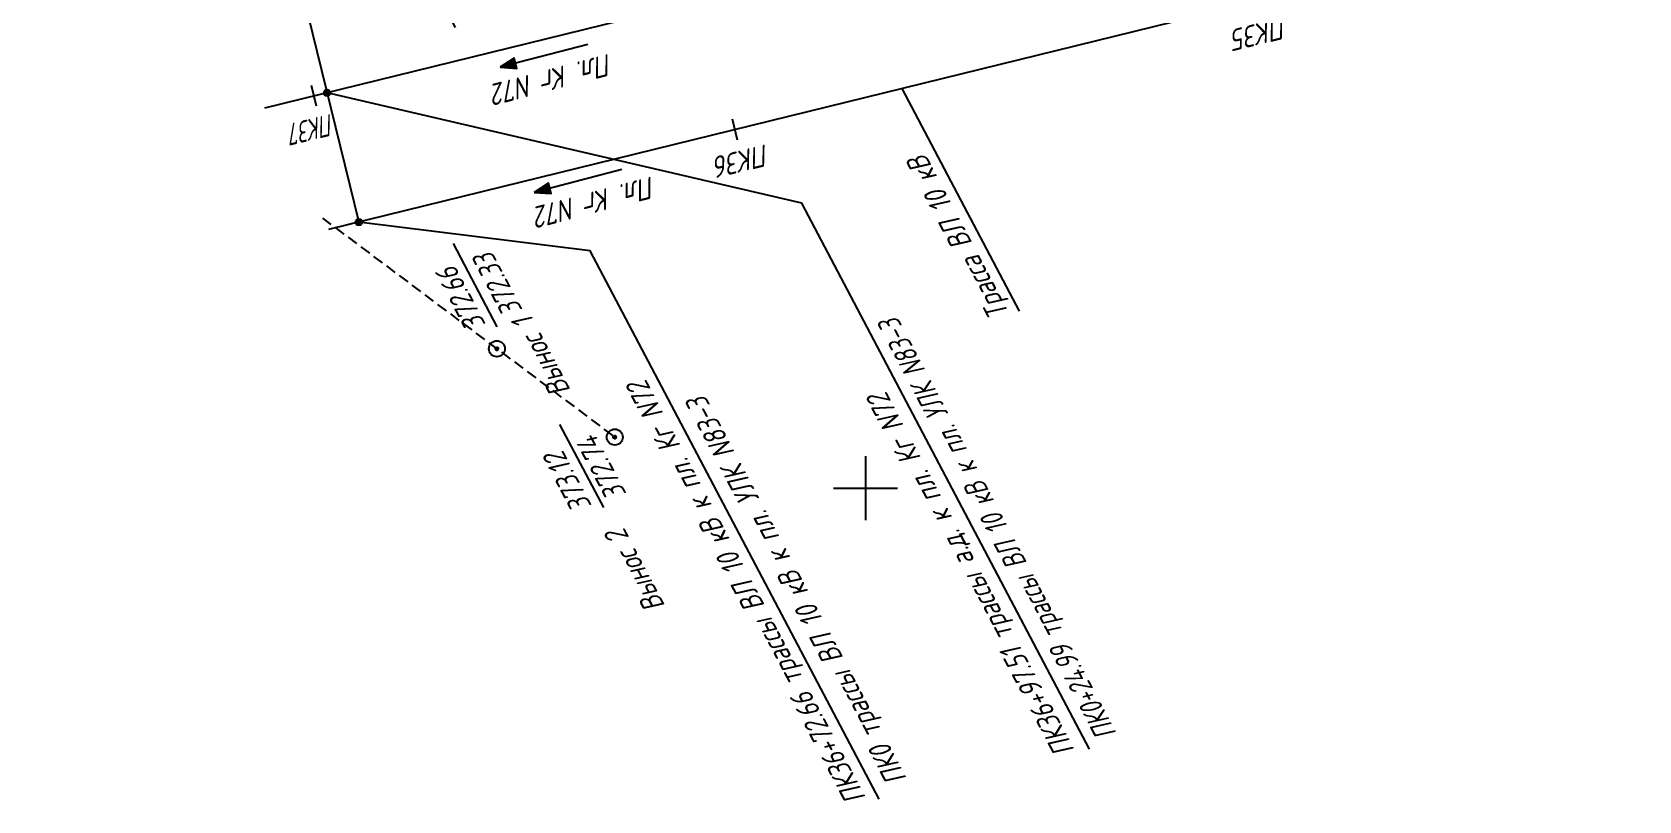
# Model space of a CAD drawing. Extents: x 1519150 to 1520806, y 2185741 to 2187019.
# Drawn here: x 1519843.7 to 1520145.1, y 2185741.3 to 2185885.6 of the extents above; entities that cross this region are included whole.
import ezdxf
from ezdxf.enums import TextEntityAlignment as Align

# ---------------------------------------------------------------- set-up
doc = ezdxf.new("R2010")
doc.units = 0
doc.linetypes.add('ИИHidden', pattern=[3, 2, -1])
for name, color, linetype, lineweight in [('ИИ_ГЕОПУНКТ_025', 7, 'Continuous', 25), ('ИИ_ГЕОСЕТКА_025', 3, 'Continuous', 25), ('ИИ_ПИКЕТАЖ_025', 7, 'Continuous', 25), ('ИИ_ТЕКСТ_025', 7, 'Continuous', 25), ('ИИ_ТРАССА_АД_025', 1, 'Continuous', 25), ('ИИ_ТРАССА_ЛЭП_025', 7, 'Continuous', 25)]:
    doc.layers.add(name, color=color, linetype=linetype, lineweight=lineweight)
doc.styles.add('VNIPISIMPLEXCUR', font='simplex.shx', dxfattribs={"width": 0.8, "oblique": 15})

# ---------------------------------------------------------------- blocks, each defined once
blk = doc.blocks.new('ИИ15008')
at = {"linetype": 'Continuous', "lineweight": 25}
blk.add_hatch(color=0, dxfattribs=at).paths.add_polyline_path([(0, 0), (1.5, -0.5), (1.5, 0.5)])
at = {"color": 0, "linetype": 'Continuous', "lineweight": 25}
blk.add_lwpolyline([(0, 0), (1.5, -0.5), (1.5, 0.5)], close=True, dxfattribs=at)
blk.add_lwpolyline([(8.5, 0), (0, 0)], dxfattribs=at)
blk = doc.blocks.new('ИИ05012')
at = {"color": 0, "linetype": 'Continuous', "lineweight": 25, "flags": 128}
for points in [[(0, 3), (0, -3)], [(-3, 0), (3, 0)]]:
    blk.add_lwpolyline(points, dxfattribs=at)
blk = doc.blocks.new('ИИ15001')
at = {"color": 0, "linetype": 'Continuous', "lineweight": 25}
blk.add_lwpolyline([(0, 1), (0, -1)], dxfattribs=at)
at = {"color": 0, "linetype": 'Continuous', "lineweight": 25, "style": 'VNIPISIMPLEXCUR', "oblique": 15, "width": 0.8}
blk.add_attdef('STATIONING', text='', height=2, dxfattribs=at).set_placement((0, 2), align=Align.CENTER)
at = {"color": 7, "linetype": 'Continuous', "lineweight": 25, "style": 'VNIPISIMPLEXCUR', "oblique": 15, "width": 0.8}
blk.add_attdef('HEIGHT', text='', height=2, dxfattribs=at).set_placement((0, -2), align=Align.TOP_CENTER)
blk = doc.blocks.new('ИИ050052Р')
at = {"linetype": 'Continuous', "lineweight": 25}
h = blk.add_hatch(color=0, dxfattribs=at)
edge = h.paths.add_edge_path()
edge.add_arc((0, 0), 0.15, 0, 360)
at = {"color": 0, "linetype": 'Continuous', "lineweight": 25}
for radius in [0.75, 0.15]:
    blk.add_circle((0, 0), radius, dxfattribs=at)
at = {"color": 0, "linetype": 'Continuous', "style": 'VNIPISIMPLEXCUR', "oblique": 15, "width": 0.8}
for tag, p in [('CENTRE', (1.45, 0.7)), ('HEIGHT', (1.45, -2.7))]:
    blk.add_attdef(tag, p, '', height=2, dxfattribs=at)
for tag, p in [('NUMBER', (-2, -1)), ('STATIONING', (-2, -4.4)), ('ALPHA', (-2, -7.8))]:
    blk.add_attdef(tag, text='', height=2, dxfattribs=at).set_placement(p, align=Align.RIGHT)
at = {"color": 253, "linetype": 'Continuous', "style": 'VNIPISIMPLEXCUR', "oblique": 15, "width": 0.8, "flags": 1}
blk.add_attdef('NOTE', text='', height=1.6, dxfattribs=at).set_placement((-2, -10.8), align=Align.RIGHT)
blk = doc.blocks.new('ИИ150022')
at = {"linetype": 'Continuous', "lineweight": 25}
h = blk.add_hatch(color=0, dxfattribs=at)
edge = h.paths.add_edge_path()
edge.add_arc((0, 0), 0.3, 0, 360)
at = {"color": 0, "linetype": 'Continuous', "lineweight": 25}
blk.add_circle((0, 0), 0.3, dxfattribs=at)
at = {"color": 0, "linetype": 'Continuous', "style": 'VNIPISIMPLEXCUR', "oblique": 15, "width": 0.8}
for tag, p in [('STATIONING1', (1, 4.7)), ('STATIONING2', (1, 1.3))]:
    blk.add_attdef(tag, p, '', height=2, dxfattribs=at)
at = {"color": 7, "linetype": 'Continuous', "style": 'VNIPISIMPLEXCUR', "oblique": 15, "width": 0.8}
blk.add_attdef('HEIGHT', text='', height=2, dxfattribs=at).set_placement((0, -1.3), align=Align.TOP_CENTER)
blk = doc.blocks.new('*U60')
at = {"color": 0, "linetype": 'ByBlock', "lineweight": -2}
for points in [[(0, 0), (-6.92, -8.1)], [(-6.92, -8.1), (-21.8, -8.1)], [(-6.92, -8.1), (-6.92, -16.1)], [(-6.92, -12.1), (-21.8, -12.1)], [(-6.92, -16.1), (-21.8, -16.1)]]:
    blk.add_lwpolyline(points, dxfattribs=at)

msp = doc.modelspace()

# ---------------------------------------------------------------- linework, layer by layer
at = {"layer": 'ИИ_ГЕОПУНКТ_025'}
for points in [[(1519930.917, 2185830.294), (1519922.704, 2185845.885)], [(1519950.895, 2185796.351), (1519942.682, 2185811.942)]]:
    msp.add_lwpolyline(points, dxfattribs=at)
at = {"layer": 'ИИ_ПИКЕТАЖ_025'}
for points in [[(1520042.008, 2185751.029), (1519988.043, 2185853.471), (1519898.996, 2185874.196)], [(1520002.544, 2185741.675), (1519948.364, 2185844.524), (1519904.961, 2185849.926)]]:
    msp.add_lwpolyline(points, dxfattribs=at)
at = {"layer": 'ИИ_ТЕКСТ_025'}
msp.add_lwpolyline([(1520028.895, 2185833.242), (1520006.906, 2185874.984)], dxfattribs=at)
at = {"layer": 'ИИ_ТРАССА_АД_025'}
msp.add_lwpolyline([(1520788.745, 2186093.003), (1520593.92, 2186045.07), (1520308.07, 2185974.79), (1520074.18, 2185917.27), (1519887.27, 2185871.313)], dxfattribs=at)
at = {"layer": 'ИИ_ТРАССА_АД_025', "linetype": 'ИИHidden', "flags": 128}
msp.add_lwpolyline([(1519898.137, 2185850.688), (1519930.86, 2185826.16), (1519952.98, 2185809.58)], dxfattribs=at)
at = {"layer": 'ИИ_ТРАССА_ЛЭП_025'}
for points in [[(1519335.639, 2186966.703), (1519888.366, 2185917.443), (1519904.961, 2185849.926)], [(1520794.734, 2186068.629), (1519899.27, 2185848.528)]]:
    msp.add_lwpolyline(points, dxfattribs=at)

# ---------------------------------------------------------------- block references
at = {"layer": 'ИИ_ГЕОПУНКТ_025', "xscale": 1.999999999999999, "yscale": 1.999999999999999, "zscale": 1.999999999999999, "rotation": 117.7797222222222}
msp.add_blockref('*U60', (1519888.366, 2185917.443, 0.73), dxfattribs=at)
at = {"layer": 'ИИ_ГЕОПУНКТ_025'}
ref = msp.add_blockref('ИИ050052Р', (1519930.86, 2185826.16, 372.33), dxfattribs=dict(at, xscale=2, yscale=2, zscale=2, rotation=117.7791666666666))
ref.add_attrib('NUMBER', 'Вынос 1', dxfattribs={"layer": '0', "color": 0, "linetype": 'Continuous', "height": 4, "rotation": 117.77917, "style": 'VNIPISIMPLEXCUR', "oblique": 15, "width": 0.8}).set_placement((1519937.266, 2185832.624), align=Align.RIGHT)
ref.add_attrib('CENTRE', '372.66', (1519928.888, 2185830.695), dxfattribs={"layer": '0', "color": 0, "linetype": 'Continuous', "height": 4, "rotation": 117.77917, "style": 'VNIPISIMPLEXCUR', "oblique": 15, "width": 0.8})
ref.add_attrib('HEIGHT', '372.33', (1519935.786, 2185833.419), dxfattribs={"layer": '0', "color": 0, "linetype": 'Continuous', "height": 4, "rotation": 117.77917, "style": 'VNIPISIMPLEXCUR', "oblique": 15, "width": 0.8})
ref = msp.add_blockref('ИИ050052Р', (1519952.98, 2185809.58, 372.74), dxfattribs=dict(at, xscale=2, yscale=2, zscale=2, rotation=117.7791666666666))
ref.add_attrib('NUMBER', 'Вынос 2', dxfattribs={"layer": '0', "color": 0, "linetype": 'Continuous', "height": 4, "rotation": 117.77917, "style": 'VNIPISIMPLEXCUR', "oblique": 15, "width": 0.8}).set_placement((1519954.696, 2185792.72), align=Align.RIGHT)
ref.add_attrib('CENTRE', '373.12', (1519948.761, 2185796.691), dxfattribs={"layer": '0', "color": 0, "linetype": 'Continuous', "height": 4, "rotation": 117.77917, "style": 'VNIPISIMPLEXCUR', "oblique": 15, "width": 0.8})
ref.add_attrib('HEIGHT', '372.74', (1519955.267, 2185798.93), dxfattribs={"layer": '0', "color": 0, "linetype": 'Continuous', "height": 4, "rotation": 117.77917, "style": 'VNIPISIMPLEXCUR', "oblique": 15, "width": 0.8})
at = {"layer": 'ИИ_ГЕОСЕТКА_025', "xscale": 2, "yscale": 2, "zscale": 2}
msp.add_blockref('ИИ05012', (1520000, 2185800), dxfattribs=at)
at = {"layer": 'ИИ_ПИКЕТАЖ_025'}
ref = msp.add_blockref('ИИ150022', (1519841.522, 2185952.727, 369.18), dxfattribs=dict(at, xscale=2, yscale=2, zscale=2, rotation=117.7793137903056))
ref.add_attrib('STATIONING1', 'ПК0+91.31 трассы а.д. к пл. УЛК N83-3', (1519698.303, 2185877.727), dxfattribs={"layer": '0', "color": 0, "linetype": 'Continuous', "height": 4, "rotation": 117.77931, "style": 'VNIPISIMPLEXCUR', "oblique": 15, "width": 0.8})
ref.add_attrib('STATIONING2', 'ПК109+53.33 трассы ГК от пл. Кг N83', (1519690.882, 2185874.359), dxfattribs={"layer": '0', "color": 0, "linetype": 'Continuous', "height": 4, "rotation": 117.77931, "style": 'VNIPISIMPLEXCUR', "oblique": 15, "width": 0.8})
ref.add_attrib('HEIGHT', '369.18', dxfattribs={"layer": '0', "color": 7, "linetype": 'Continuous', "height": 4, "rotation": 117.77931, "style": 'VNIPISIMPLEXCUR', "oblique": 15, "width": 0.8}).set_placement((1519841.303, 2185941.797, 369.18), align=Align.TOP_CENTER)
at = {"layer": 'ИИ_ПИКЕТАЖ_025', "xscale": 2, "yscale": 2, "zscale": 2, "rotation": 193.8093}
for p, values in [((1520072.627, 2185891.138), {'STATIONING': 'ПК35'}), ((1519975.517, 2185867.269), {'STATIONING': 'ПК36'})]:
    msp.add_blockref('ИИ15001', p, dxfattribs=at).add_auto_attribs(values)
at = {"layer": 'ИИ_ПИКЕТАЖ_025', "color": 1}
ref = msp.add_blockref('ИИ15001', (1519896.576, 2185873.601), dxfattribs=dict(at, xscale=1.999999999999999, yscale=1.999999999999999, zscale=1.999999999999999, rotation=193.8138))
ref.add_attrib('STATIONING', 'ПК37', dxfattribs={"layer": '0', "color": 0, "linetype": 'Continuous', "lineweight": 25, "height": 4, "rotation": 193.8138, "style": 'VNIPISIMPLEXCUR', "oblique": 15, "width": 0.65}).set_placement((1519895.814, 2185869.327), align=Align.CENTER)
at = {"layer": 'ИИ_ПИКЕТАЖ_025'}
ref = msp.add_blockref('ИИ150022', (1519898.996, 2185874.196, 371.08), dxfattribs=dict(at, xscale=2, yscale=2, zscale=2, rotation=117.7791666666666))
ref.add_attrib('STATIONING1', 'ПК36+97.51 трассы а.д. к пл. Кг N72', (1520039.361, 2185750.865), dxfattribs={"layer": '0', "color": 0, "linetype": 'Continuous', "height": 4, "rotation": 117.77917, "style": 'VNIPISIMPLEXCUR', "oblique": 15, "width": 0.8})
ref.add_attrib('STATIONING2', 'ПК0+24.99 трассы ВЛ 10 кВ к пл. УЛК N83-3', (1520047.221, 2185753.999), dxfattribs={"layer": '0', "color": 0, "linetype": 'Continuous', "height": 4, "rotation": 117.77917, "style": 'VNIPISIMPLEXCUR', "oblique": 15, "width": 0.75})
at = {"layer": 'ИИ_ПИКЕТАЖ_025', "xscale": 2, "yscale": 2, "zscale": 2, "rotation": 283.80930264}
msp.add_blockref('ИИ15001', (1519904.961, 2185849.926), dxfattribs=at)
at = {"layer": 'ИИ_ПИКЕТАЖ_025'}
ref = msp.add_blockref('ИИ150022', (1519904.961, 2185849.926, 371.86), dxfattribs=dict(at, xscale=2, yscale=2, zscale=2, rotation=117.7791666666666))
ref.add_attrib('STATIONING1', 'ПК36+72.66 трассы ВЛ 10 кВ к пл. Кг N72', (1520000.192, 2185741.914), dxfattribs={"layer": '0', "color": 0, "linetype": 'Continuous', "height": 4, "rotation": 117.77917, "style": 'VNIPISIMPLEXCUR', "oblique": 15, "width": 0.8})
ref.add_attrib('STATIONING2', 'ПК0 трассы ВЛ 10 кВ к пл. УЛК N83-3', (1520007.857, 2185745.512), dxfattribs={"layer": '0', "color": 0, "linetype": 'Continuous', "height": 4, "rotation": 117.77917, "style": 'VNIPISIMPLEXCUR', "oblique": 15, "width": 0.8})
at = {"layer": 'ИИ_ТЕКСТ_025', "xscale": 1.999999999999997, "yscale": 1.999999999999997, "zscale": 1.999999999999997, "rotation": 14.66524161365833}
for p in [(1519931.456, 2185878.973), (1519937.878, 2185855.499)]:
    msp.add_blockref('ИИ15008', p, dxfattribs=at)

# ---------------------------------------------------------------- texts
at = {"layer": 'ИИ_ТЕКСТ_025', "style": 'VNIPISIMPLEXCUR', "oblique": 15, "width": 0.8}
for s, rotation, p in [('Пл. Кг N72', 194.66532, (1519951.975, 2185881.592)), ('Трасса ВЛ 10 кВ', 117.77417, (1520027.058, 2185832.818)), ('Пл. Кг N72', 194.66532, (1519960.031, 2185858.58))]:
    msp.add_text(s, height=4, rotation=rotation, dxfattribs=at).set_placement(p)

doc.saveas('drawing.dxf')
